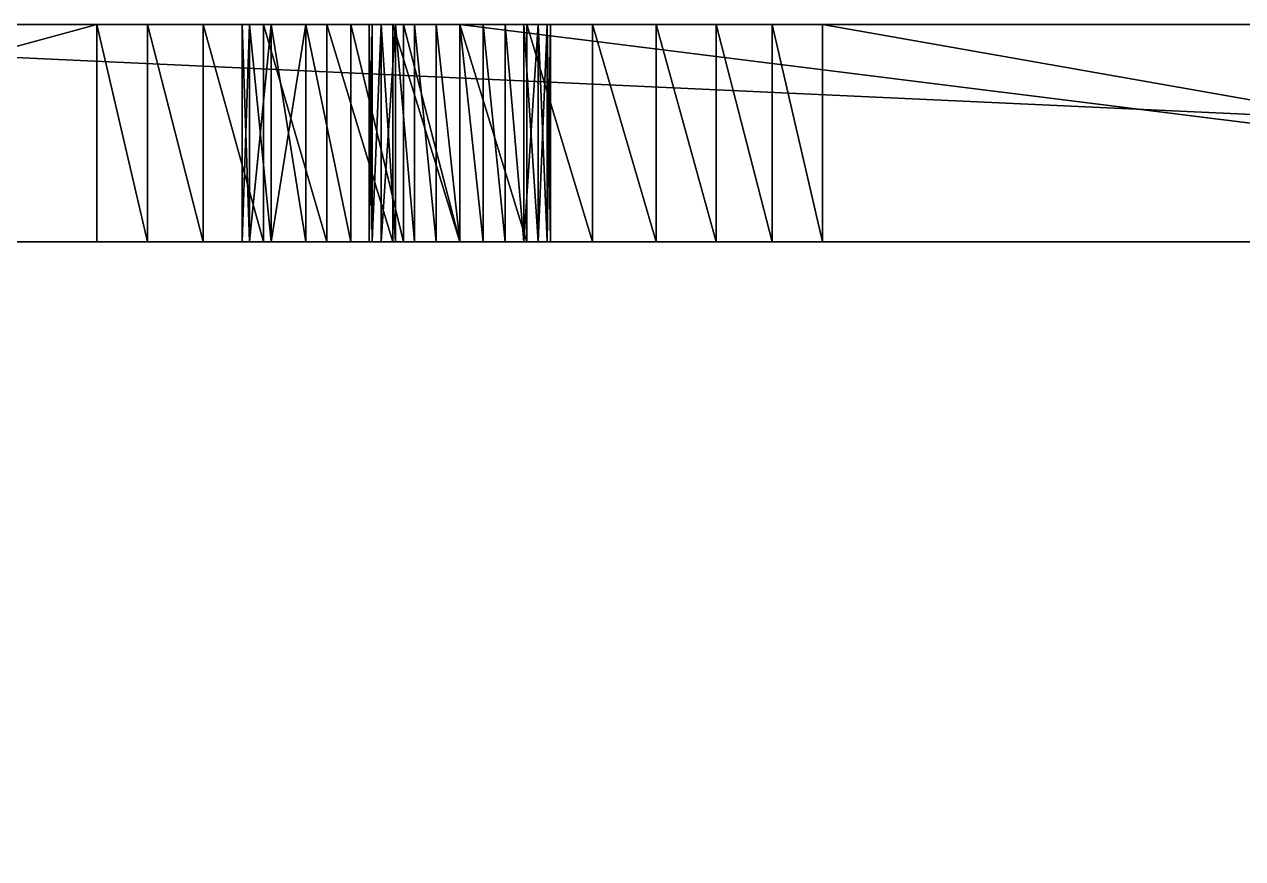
# Model space of a CAD drawing. Extents: x 0 to 100, y 0 to 23.
# Drawn here: x 42 to 58.79, y 11.5 to 23 of the extents above; entities that cross this region are included whole.
import ezdxf

# ---------------------------------------------------------------- set-up
doc = ezdxf.new("R2010")
doc.units = 0
doc.header["$LTSCALE"] = 25.4
doc.layers.get('0').update_dxf_attribs({"color": 13, "linetype": 'CONTINUOUS'})

msp = doc.modelspace()

# ---------------------------------------------------------------- linework, layer by layer
at = {"color": 0}
for p, q in [((32, 23, 13.071), (43, 23, 2.071)), ((100, 23, 33.071), (32, 23, 33.071)), ((100, 23, 33.071), (32, 23, 33.071)), ((32, 23, 13.071), (43, 23, 2.071)), ((43, 20, 2.071), (43, 23, 2.071)), ((43, 20, 2.071), (43, 23, 2.071)), ((43.695, 23, 1.461), (43.695, 20, 1.461)), ((43.695, 23, 1.461), (43.695, 20, 1.461)), ((44.464, 23, 0.947), (44.464, 20, 0.947)), ((44.464, 23, 0.947), (44.464, 20, 0.947)), ((45, 20, 26.071), (45, 23, 26.071)), ((45, 20, 26.071), (45, 23, 26.071)), ((45.102, 20, 26.848), (45.102, 23, 26.848)), ((45.102, 20, 25.295), (45.102, 23, 25.295)), ((45.102, 20, 26.848), (45.102, 23, 26.848)), ((45.102, 20, 25.295), (45.102, 23, 25.295)), ((45.294, 23, 0.538), (45.294, 20, 0.538)), ((45.294, 23, 0.538), (45.294, 20, 0.538)), ((45.402, 20, 27.571), (45.402, 23, 27.571)), ((45.402, 20, 27.571), (45.402, 23, 27.571)), ((45.402, 20, 24.571), (45.402, 23, 24.571)), ((45.402, 20, 24.571), (45.402, 23, 24.571)), ((45.879, 20, 23.95), (45.879, 23, 23.95)), ((45.879, 20, 28.192), (45.879, 23, 28.192)), ((45.879, 20, 28.192), (45.879, 23, 28.192)), ((45.879, 20, 23.95), (45.879, 23, 23.95)), ((46.17, 23, 0.241), (46.17, 20, 0.241)), ((46.17, 23, 0.241), (46.17, 20, 0.241)), ((46.5, 20, 23.473), (46.5, 23, 23.473)), ((46.5, 20, 28.669), (46.5, 23, 28.669)), ((46.5, 20, 23.473), (46.5, 23, 23.473)), ((46.5, 20, 28.669), (46.5, 23, 28.669)), ((46.75, 23, 7.071), (46.75, 20, 7.071)), ((46.75, 23, 7.071), (46.75, 20, 7.071)), ((46.793, 23, 7.395), (46.793, 20, 7.395)), ((46.793, 23, 6.748), (46.793, 20, 6.748)), ((46.793, 23, 7.395), (46.793, 20, 7.395)), ((46.793, 23, 6.748), (46.793, 20, 6.748)), ((46.917, 23, 6.446), (46.917, 20, 6.446)), ((46.917, 23, 6.446), (46.917, 20, 6.446)), ((46.917, 23, 7.696), (46.917, 20, 7.696)), ((46.917, 23, 7.696), (46.917, 20, 7.696)), ((47.077, 23, 0.06), (47.077, 20, 0.06)), ((47.077, 23, 0.06), (47.077, 20, 0.06)), ((47.116, 23, 6.187), (47.116, 20, 6.187)), ((47.116, 23, 7.955), (47.116, 20, 7.955)), ((47.116, 23, 6.187), (47.116, 20, 6.187)), ((47.116, 23, 7.955), (47.116, 20, 7.955)), ((47.224, 20, 28.969), (47.224, 23, 28.969)), ((47.224, 20, 28.969), (47.224, 23, 28.969)), ((47.224, 20, 23.173), (47.224, 23, 23.173)), ((47.224, 20, 23.173), (47.224, 23, 23.173)), ((47.375, 23, 8.154), (47.375, 20, 8.154)), ((47.375, 23, 5.989), (47.375, 20, 5.989)), ((47.375, 23, 8.154), (47.375, 20, 8.154)), ((47.375, 23, 5.989), (47.375, 20, 5.989)), ((47.676, 23, 8.278), (47.676, 20, 8.278)), ((47.676, 23, 5.864), (47.676, 20, 5.864)), ((47.676, 23, 8.278), (47.676, 20, 8.278)), ((47.676, 23, 5.864), (47.676, 20, 5.864)), ((48, 23, 23.071), (72, 23, 23.071)), ((72, 23, 29.071), (48, 23, 29.071)), ((48, 23, 23.071), (72, 23, 23.071)), ((48, 20, 23.071), (48, 23, 23.071)), ((48, 20, 29.071), (48, 23, 29.071)), ((48, 20, 29.071), (48, 23, 29.071)), ((72, 23, 29.071), (48, 23, 29.071)), ((48, 20, 23.071), (48, 23, 23.071)), ((48, 23), (48, 20)), ((48, 23), (48, 20)), ((48, 23, 8.321), (48, 20, 8.321)), ((48, 23, 8.321), (48, 20, 8.321)), ((48, 23, 5.821), (48, 20, 5.821)), ((48, 23, 5.821), (48, 20, 5.821)), ((48.324, 23, 5.864), (48.324, 20, 5.864)), ((48.324, 23, 8.278), (48.324, 20, 8.278)), ((48.324, 23, 8.278), (48.324, 20, 8.278)), ((48.324, 23, 5.864), (48.324, 20, 5.864)), ((48.625, 23, 5.989), (48.625, 20, 5.989)), ((48.625, 23, 5.989), (48.625, 20, 5.989)), ((48.625, 23, 8.154), (48.625, 20, 8.154)), ((48.625, 23, 8.154), (48.625, 20, 8.154)), ((48.884, 23, 6.187), (48.884, 20, 6.187)), ((48.884, 23, 7.955), (48.884, 20, 7.955)), ((48.884, 23, 6.187), (48.884, 20, 6.187)), ((48.884, 23, 7.955), (48.884, 20, 7.955)), ((48.923, 23, 0.06), (48.923, 20, 0.06)), ((48.923, 23, 0.06), (48.923, 20, 0.06)), ((49.083, 23, 7.696), (49.083, 20, 7.696)), ((49.083, 23, 6.446), (49.083, 20, 6.446)), ((49.083, 23, 6.446), (49.083, 20, 6.446)), ((49.083, 23, 7.696), (49.083, 20, 7.696)), ((49.207, 23, 7.395), (49.207, 20, 7.395)), ((49.207, 23, 7.395), (49.207, 20, 7.395)), ((49.207, 23, 6.748), (49.207, 20, 6.748)), ((49.207, 23, 6.748), (49.207, 20, 6.748)), ((49.25, 23, 7.071), (49.25, 20, 7.071)), ((49.25, 23, 7.071), (49.25, 20, 7.071)), ((49.83, 23, 0.241), (49.83, 20, 0.241)), ((49.83, 23, 0.241), (49.83, 20, 0.241)), ((50.706, 23, 0.538), (50.706, 20, 0.538)), ((50.706, 23, 0.538), (50.706, 20, 0.538)), ((51.536, 23, 0.947), (51.536, 20, 0.947)), ((51.536, 23, 0.947), (51.536, 20, 0.947)), ((52.305, 23, 1.461), (52.305, 20, 1.461)), ((52.305, 23, 1.461), (52.305, 20, 1.461)), ((70, 23, 19.071), (53, 23, 2.071)), ((53, 23, 2.071), (53, 20, 2.071)), ((70, 23, 19.071), (53, 23, 2.071)), ((53, 23, 2.071), (53, 20, 2.071)), ((97, 20, 33.071), (32, 20, 33.071)), ((32, 20, 13.071), (43, 20, 2.071)), ((32, 20, 13.071), (43, 20, 2.071)), ((97, 20, 33.071), (32, 20, 33.071)), ((48, 20, 23.071), (72, 20, 23.071)), ((72, 20, 29.071), (48, 20, 29.071)), ((72, 20, 29.071), (48, 20, 29.071)), ((48, 20, 23.071), (72, 20, 23.071)), ((70, 20, 19.071), (53, 20, 2.071)), ((70, 20, 19.071), (53, 20, 2.071))]:
    msp.add_line(p, q, dxfattribs=at)
at = {"color": 0, "extrusion": (-1.10534e-13, -1, -2.64358e-14)}
msp.add_circle((48, 7.071, -23), 1.25, dxfattribs=at)
msp.add_circle((48, 7.071, -23), 1.25, dxfattribs=at)
msp.add_circle((48, 7.071, -23), 1.25, dxfattribs=at)
msp.add_circle((48, 7.071, -23), 1.25, dxfattribs=at)
msp.add_circle((48, 7.071, -23), 1.25, dxfattribs=at)
msp.add_circle((48, 7.071, -23), 1.25, dxfattribs=at)
msp.add_circle((48, 7.071, -23), 1.25, dxfattribs=at)
msp.add_circle((48, 7.071, -23), 1.25, dxfattribs=at)
msp.add_circle((48, 7.071, -23), 1.25, dxfattribs=at)
msp.add_circle((48, 7.071, -23), 1.25, dxfattribs=at)
msp.add_circle((48, 7.071, -23), 1.25, dxfattribs=at)
msp.add_circle((48, 7.071, -23), 1.25, dxfattribs=at)
msp.add_circle((48, 7.071, -23), 1.25, dxfattribs=at)
msp.add_circle((48, 7.071, -23), 1.25, dxfattribs=at)
msp.add_circle((48, 7.071, -23), 1.25, dxfattribs=at)
msp.add_circle((48, 7.071, -23), 1.25, dxfattribs=at)
msp.add_circle((48, 7.071, -23), 1.25, dxfattribs=at)
msp.add_circle((48, 7.071, -23), 1.25, dxfattribs=at)
msp.add_circle((48, 7.071, -23), 1.25, dxfattribs=at)
msp.add_circle((48, 7.071, -23), 1.25, dxfattribs=at)
msp.add_circle((48, 7.071, -23), 1.25, dxfattribs=at)
msp.add_circle((48, 7.071, -23), 1.25, dxfattribs=at)
msp.add_circle((48, 7.071, -23), 1.25, dxfattribs=at)
msp.add_circle((48, 7.071, -23), 1.25, dxfattribs=at)
msp.add_circle((48, 7.071, -23), 1.25, dxfattribs=at)
at = {"color": 0, "extrusion": (-1.15992e-13, -1, -1.56697e-14)}
msp.add_circle((48, 7.071, -20), 1.25, dxfattribs=at)
msp.add_circle((48, 7.071, -20), 1.25, dxfattribs=at)
msp.add_circle((48, 7.071, -20), 1.25, dxfattribs=at)
msp.add_circle((48, 7.071, -20), 1.25, dxfattribs=at)
msp.add_circle((48, 7.071, -20), 1.25, dxfattribs=at)
msp.add_circle((48, 7.071, -20), 1.25, dxfattribs=at)
msp.add_circle((48, 7.071, -20), 1.25, dxfattribs=at)
msp.add_circle((48, 7.071, -20), 1.25, dxfattribs=at)
msp.add_circle((48, 7.071, -20), 1.25, dxfattribs=at)
msp.add_circle((48, 7.071, -20), 1.25, dxfattribs=at)
msp.add_circle((48, 7.071, -20), 1.25, dxfattribs=at)
msp.add_circle((48, 7.071, -20), 1.25, dxfattribs=at)
msp.add_circle((48, 7.071, -20), 1.25, dxfattribs=at)
msp.add_circle((48, 7.071, -20), 1.25, dxfattribs=at)
msp.add_circle((48, 7.071, -20), 1.25, dxfattribs=at)
msp.add_circle((48, 7.071, -20), 1.25, dxfattribs=at)
msp.add_circle((48, 7.071, -20), 1.25, dxfattribs=at)
msp.add_circle((48, 7.071, -20), 1.25, dxfattribs=at)
msp.add_circle((48, 7.071, -20), 1.25, dxfattribs=at)
msp.add_circle((48, 7.071, -20), 1.25, dxfattribs=at)
msp.add_circle((48, 7.071, -20), 1.25, dxfattribs=at)
msp.add_circle((48, 7.071, -20), 1.25, dxfattribs=at)
msp.add_circle((48, 7.071, -20), 1.25, dxfattribs=at)
msp.add_circle((48, 7.071, -20), 1.25, dxfattribs=at)
msp.add_circle((48, 7.071, -20), 1.25, dxfattribs=at)
at = {"color": 0, "extrusion": (4.23048e-13, 1, 1.0096e-12)}
msp.add_arc((-48, 7.071, 23), 7.071, 225, 315, dxfattribs=at)
msp.add_arc((-48, 7.071, 23), 7.071, 225, 315, dxfattribs=at)
msp.add_arc((-48, 7.071, 23), 7.071, 225, 315, dxfattribs=at)
msp.add_arc((-48, 7.071, 23), 7.071, 225, 315, dxfattribs=at)
msp.add_arc((-48, 7.071, 23), 7.071, 225, 315, dxfattribs=at)
msp.add_arc((-48, 7.071, 23), 7.071, 225, 315, dxfattribs=at)
msp.add_arc((-48, 7.071, 23), 7.071, 225, 315, dxfattribs=at)
msp.add_arc((-48, 7.071, 23), 7.071, 225, 315, dxfattribs=at)
msp.add_arc((-48, 7.071, 23), 7.071, 225, 315, dxfattribs=at)
msp.add_arc((-48, 7.071, 23), 7.071, 225, 315, dxfattribs=at)
msp.add_arc((-48, 7.071, 23), 7.071, 225, 315, dxfattribs=at)
msp.add_arc((-48, 7.071, 23), 7.071, 225, 315, dxfattribs=at)
msp.add_arc((-48, 7.071, 23), 7.071, 225, 315, dxfattribs=at)
msp.add_arc((-48, 7.071, 23), 7.071, 225, 315, dxfattribs=at)
at = {"color": 0, "extrusion": (0, -1, 0)}
for centre in [(48, 26.071, -23), (48, 26.071, -23), (48, 26.071, -23), (48, 26.071, -23), (48, 26.071, -23), (48, 26.071, -23), (48, 26.071, -23), (48, 26.071, -23), (48, 26.071, -23), (48, 26.071, -23), (48, 26.071, -23), (48, 26.071, -23), (48, 26.071, -23), (48, 26.071, -20), (48, 26.071, -20), (48, 26.071, -20), (48, 26.071, -20), (48, 26.071, -20), (48, 26.071, -20), (48, 26.071, -20), (48, 26.071, -20), (48, 26.071, -20), (48, 26.071, -20), (48, 26.071, -20), (48, 26.071, -20), (48, 26.071, -20)]:
    msp.add_arc(centre, 3, 90, 270, dxfattribs=at)
at = {"color": 0, "extrusion": (4.77191e-13, 1, 9.55458e-13)}
msp.add_arc((-48, 7.071, 20), 7.071, 225, 315, dxfattribs=at)
msp.add_arc((-48, 7.071, 20), 7.071, 225, 315, dxfattribs=at)
msp.add_arc((-48, 7.071, 20), 7.071, 225, 315, dxfattribs=at)
msp.add_arc((-48, 7.071, 20), 7.071, 225, 315, dxfattribs=at)
msp.add_arc((-48, 7.071, 20), 7.071, 225, 315, dxfattribs=at)
msp.add_arc((-48, 7.071, 20), 7.071, 225, 315, dxfattribs=at)
msp.add_arc((-48, 7.071, 20), 7.071, 225, 315, dxfattribs=at)
msp.add_arc((-48, 7.071, 20), 7.071, 225, 315, dxfattribs=at)
msp.add_arc((-48, 7.071, 20), 7.071, 225, 315, dxfattribs=at)
msp.add_arc((-48, 7.071, 20), 7.071, 225, 315, dxfattribs=at)
msp.add_arc((-48, 7.071, 20), 7.071, 225, 315, dxfattribs=at)
msp.add_arc((-48, 7.071, 20), 7.071, 225, 315, dxfattribs=at)
msp.add_arc((-48, 7.071, 20), 7.071, 225, 315, dxfattribs=at)

# ---------------------------------------------------------------- meshes
at = {"color": 0}
mesh = msp.add_polyface(dxfattribs=at)
corners = [(100, 0, 33.071), (10, 3, 33.071), (10, 0, 33.071), (97, 3, 33.071), (97, 20, 33.071), (32, 23, 33.071), (32, 20, 33.071), (100, 23, 33.071)]
mesh.append_faces([[corners[k] for k in face] for face in [(0, 1, 2), (4, 5, 6)]], dxfattribs={"vtx0": -1, "color": 0})
mesh.append_faces([[corners[k] for k in face] for face in [(1, 0, 3), (3, 0, 4), (5, 4, 7), (7, 4, 0)]], dxfattribs={"vtx0": -1, "vtx1": -1, "color": 0})
mesh = msp.add_polyface(dxfattribs=at)
corners = [(32, 23, 13.071), (35.06, 23, 15.179), (35.5, 23, 15.121), (34.65, 23, 15.349), (34.298, 23, 15.619), (34.028, 23, 15.971), (33.858, 23, 16.381), (33.8, 23, 16.821), (32, 23, 33.071), (33.858, 23, 17.261), (34.028, 23, 17.671), (34.298, 23, 18.023), (34.65, 23, 18.293), (35.06, 23, 18.463), (35.5, 23, 18.521), (46.5, 23, 23.473), (47.224, 23, 23.173), (70, 23, 19.071), (48, 23, 23.071), (100, 23, 19.071), (45.879, 23, 23.95), (45.402, 23, 24.571), (45.102, 23, 25.295), (45, 23, 26.071), (45.102, 23, 26.848), (45.402, 23, 27.571), (45.879, 23, 28.192), (46.5, 23, 28.669), (47.224, 23, 28.969), (48, 23, 29.071), (72, 23, 29.071), (72.776, 23, 23.173), (100, 23, 33.071), (72, 23, 23.071), (73.5, 23, 23.473), (74.121, 23, 23.95), (74.598, 23, 24.571), (74.898, 23, 25.295), (75, 23, 26.071), (74.898, 23, 26.848), (74.598, 23, 27.571), (74.121, 23, 28.192), (73.5, 23, 28.669), (72.776, 23, 28.969), (43, 23, 2.071), (47.676, 23, 5.864), (48, 23, 5.821), (47.375, 23, 5.989), (47.116, 23, 6.187), (46.917, 23, 6.446), (46.793, 23, 6.748), (46.75, 23, 7.071), (46.793, 23, 7.395), (46.917, 23, 7.696), (47.116, 23, 7.955), (47.375, 23, 8.154), (47.676, 23, 8.278), (48, 23, 8.321), (47.077, 23, 0.06), (48.923, 23, 0.06), (48, 23), (46.17, 23, 0.241), (49.83, 23, 0.241), (45.294, 23, 0.538), (50.706, 23, 0.538), (44.464, 23, 0.947), (51.536, 23, 0.947), (43.695, 23, 1.461), (52.305, 23, 1.461), (53, 23, 2.071), (48.625, 23, 5.989), (48.324, 23, 5.864), (48.884, 23, 6.187), (49.083, 23, 6.446), (49.207, 23, 6.748), (49.25, 23, 7.071), (49.207, 23, 7.395), (49.083, 23, 7.696), (48.884, 23, 7.955), (48.625, 23, 8.154), (48.324, 23, 8.278), (35.94, 23, 15.179), (36.35, 23, 15.349), (36.702, 23, 15.619), (36.972, 23, 15.971), (37.142, 23, 16.381), (37.2, 23, 16.821), (37.142, 23, 17.261), (36.972, 23, 17.671), (36.702, 23, 18.023), (36.35, 23, 18.293), (35.94, 23, 18.463)]
mesh.append_faces([[corners[k] for k in face] for face in [(58, 59, 60)]], dxfattribs={"vtx0": -1, "color": 0})
mesh.append_faces([[corners[k] for k in face] for face in [(1, 0, 3), (3, 0, 4), (4, 0, 5), (5, 0, 6), (6, 0, 7), (7, 8, 9), (9, 8, 10), (10, 8, 11), (11, 8, 12), (12, 8, 13), (13, 8, 14), (17, 18, 19), (15, 8, 20), (20, 8, 21), (21, 8, 22), (22, 8, 23), (23, 8, 24), (24, 8, 25), (25, 8, 26), (26, 8, 27), (27, 8, 28), (28, 8, 29), (29, 8, 30), (19, 31, 32), (31, 19, 33), (33, 19, 18), (32, 30, 8), (45, 44, 47), (47, 0, 48), (48, 0, 49), (49, 0, 50), (50, 0, 51), (51, 0, 52), (52, 0, 53), (53, 0, 54), (54, 0, 55), (55, 0, 56), (56, 0, 57), (59, 61, 62), (62, 63, 64), (64, 65, 66), (66, 67, 68), (68, 44, 69), (69, 44, 17), (70, 44, 71), (71, 44, 46)]], dxfattribs={"vtx0": -1, "vtx1": -1, "color": 0})
mesh.append_faces([[corners[k] for k in face] for face in [(14, 8, 15), (14, 16, 17), (17, 44, 70), (17, 57, 0), (17, 0, 2)]], dxfattribs={"vtx0": -1, "vtx1": -1, "vtx2": -1, "color": 0})
mesh.append_faces([[corners[k] for k in face] for face in [(0, 1, 2), (7, 0, 8), (14, 15, 16), (17, 16, 18), (32, 31, 34), (32, 34, 35), (32, 35, 36), (32, 36, 37), (32, 37, 38), (32, 38, 39), (32, 39, 40), (32, 40, 41), (32, 41, 42), (32, 42, 43), (32, 43, 30), (44, 45, 46), (47, 44, 0), (59, 58, 61), (62, 61, 63), (64, 63, 65), (66, 65, 67), (68, 67, 44), (17, 70, 72), (17, 72, 73), (17, 73, 74), (17, 74, 75), (17, 75, 76), (17, 76, 77), (17, 77, 78), (17, 78, 79), (17, 79, 80), (17, 80, 57), (17, 2, 81), (17, 81, 82), (17, 82, 83), (17, 83, 84), (17, 84, 85), (17, 85, 86), (17, 86, 87), (17, 87, 88), (17, 88, 89), (17, 89, 90), (17, 90, 91), (17, 91, 14)]], dxfattribs={"vtx0": -1, "vtx2": -1, "color": 0})
mesh = msp.add_polyface(dxfattribs=at)
corners = [(32, 20, 13.071), (43, 23, 2.071), (43, 20, 2.071), (32, 23, 13.071)]
mesh.append_faces([[corners[k] for k in face] for face in [(0, 1, 2), (1, 0, 3)]], dxfattribs={"vtx0": -1, "color": 0})
mesh = msp.add_polyface(dxfattribs=at)
corners = [(43, 23, 2.071), (43.695, 20, 1.461), (43, 20, 2.071), (43.695, 23, 1.461)]
mesh.append_faces([[corners[k] for k in face] for face in [(0, 1, 2), (1, 0, 3)]], dxfattribs={"vtx0": -1, "color": 0})
mesh = msp.add_polyface(dxfattribs=at)
corners = [(43.695, 23, 1.461), (44.464, 20, 0.947), (43.695, 20, 1.461), (44.464, 23, 0.947)]
mesh.append_faces([[corners[k] for k in face] for face in [(0, 1, 2), (1, 0, 3)]], dxfattribs={"vtx0": -1, "color": 0})
mesh = msp.add_polyface(dxfattribs=at)
corners = [(44.464, 23, 0.947), (45.294, 20, 0.538), (44.464, 20, 0.947), (45.294, 23, 0.538)]
mesh.append_faces([[corners[k] for k in face] for face in [(0, 1, 2), (1, 0, 3)]], dxfattribs={"vtx0": -1, "color": 0})
mesh = msp.add_polyface(dxfattribs=at)
corners = [(45.102, 23, 25.295), (45, 20, 26.071), (45.102, 20, 25.295), (45, 23, 26.071)]
mesh.append_faces([[corners[k] for k in face] for face in [(0, 1, 2), (1, 0, 3)]], dxfattribs={"vtx0": -1, "color": 0})
mesh = msp.add_polyface(dxfattribs=at)
corners = [(45, 23, 26.071), (45.102, 20, 26.848), (45, 20, 26.071), (45.102, 23, 26.848)]
mesh.append_faces([[corners[k] for k in face] for face in [(0, 1, 2), (1, 0, 3)]], dxfattribs={"vtx0": -1, "color": 0})
mesh = msp.add_polyface(dxfattribs=at)
corners = [(45.102, 23, 26.848), (45.402, 20, 27.571), (45.102, 20, 26.848), (45.402, 23, 27.571)]
mesh.append_faces([[corners[k] for k in face] for face in [(0, 1, 2), (1, 0, 3)]], dxfattribs={"vtx0": -1, "color": 0})
mesh = msp.add_polyface(dxfattribs=at)
corners = [(45.402, 23, 24.571), (45.102, 20, 25.295), (45.402, 20, 24.571), (45.102, 23, 25.295)]
mesh.append_faces([[corners[k] for k in face] for face in [(0, 1, 2), (1, 0, 3)]], dxfattribs={"vtx0": -1, "color": 0})
mesh = msp.add_polyface(dxfattribs=at)
corners = [(45.294, 23, 0.538), (46.17, 20, 0.241), (45.294, 20, 0.538), (46.17, 23, 0.241)]
mesh.append_faces([[corners[k] for k in face] for face in [(0, 1, 2), (1, 0, 3)]], dxfattribs={"vtx0": -1, "color": 0})
mesh = msp.add_polyface(dxfattribs=at)
corners = [(45.402, 23, 27.571), (45.879, 20, 28.192), (45.402, 20, 27.571), (45.879, 23, 28.192)]
mesh.append_faces([[corners[k] for k in face] for face in [(0, 1, 2), (1, 0, 3)]], dxfattribs={"vtx0": -1, "color": 0})
mesh = msp.add_polyface(dxfattribs=at)
corners = [(45.879, 23, 23.95), (45.402, 20, 24.571), (45.879, 20, 23.95), (45.402, 23, 24.571)]
mesh.append_faces([[corners[k] for k in face] for face in [(0, 1, 2), (1, 0, 3)]], dxfattribs={"vtx0": -1, "color": 0})
mesh = msp.add_polyface(dxfattribs=at)
corners = [(46.5, 20, 23.473), (45.879, 23, 23.95), (45.879, 20, 23.95), (46.5, 23, 23.473)]
mesh.append_faces([[corners[k] for k in face] for face in [(0, 1, 2), (1, 0, 3)]], dxfattribs={"vtx0": -1, "color": 0})
mesh = msp.add_polyface(dxfattribs=at)
corners = [(45.879, 23, 28.192), (46.5, 20, 28.669), (45.879, 20, 28.192), (46.5, 23, 28.669)]
mesh.append_faces([[corners[k] for k in face] for face in [(0, 1, 2), (1, 0, 3)]], dxfattribs={"vtx0": -1, "color": 0})
mesh = msp.add_polyface(dxfattribs=at)
corners = [(46.17, 23, 0.241), (47.077, 20, 0.06), (46.17, 20, 0.241), (47.077, 23, 0.06)]
mesh.append_faces([[corners[k] for k in face] for face in [(0, 1, 2), (1, 0, 3)]], dxfattribs={"vtx0": -1, "color": 0})
mesh = msp.add_polyface(dxfattribs=at)
corners = [(46.5, 23, 28.669), (47.224, 20, 28.969), (46.5, 20, 28.669), (47.224, 23, 28.969)]
mesh.append_faces([[corners[k] for k in face] for face in [(0, 1, 2), (1, 0, 3)]], dxfattribs={"vtx0": -1, "color": 0})
mesh = msp.add_polyface(dxfattribs=at)
corners = [(47.224, 20, 23.173), (46.5, 23, 23.473), (46.5, 20, 23.473), (47.224, 23, 23.173)]
mesh.append_faces([[corners[k] for k in face] for face in [(0, 1, 2), (1, 0, 3)]], dxfattribs={"vtx0": -1, "color": 0})
mesh = msp.add_polyface(dxfattribs=at)
corners = [(46.75, 23, 7.071), (46.793, 20, 7.395), (46.75, 20, 7.071), (46.793, 23, 7.395)]
mesh.append_faces([[corners[k] for k in face] for face in [(0, 1, 2), (1, 0, 3)]], dxfattribs={"vtx0": -1, "color": 0})
mesh = msp.add_polyface(dxfattribs=at)
corners = [(46.793, 23, 6.748), (46.75, 20, 7.071), (46.793, 20, 6.748), (46.75, 23, 7.071)]
mesh.append_faces([[corners[k] for k in face] for face in [(0, 1, 2), (1, 0, 3)]], dxfattribs={"vtx0": -1, "color": 0})
mesh = msp.add_polyface(dxfattribs=at)
corners = [(46.917, 23, 6.446), (46.793, 20, 6.748), (46.917, 20, 6.446), (46.793, 23, 6.748)]
mesh.append_faces([[corners[k] for k in face] for face in [(0, 1, 2), (1, 0, 3)]], dxfattribs={"vtx0": -1, "color": 0})
mesh = msp.add_polyface(dxfattribs=at)
corners = [(46.793, 20, 7.395), (46.917, 23, 7.696), (46.917, 20, 7.696), (46.793, 23, 7.395)]
mesh.append_faces([[corners[k] for k in face] for face in [(0, 1, 2), (1, 0, 3)]], dxfattribs={"vtx0": -1, "color": 0})
mesh = msp.add_polyface(dxfattribs=at)
corners = [(47.116, 23, 6.187), (46.917, 20, 6.446), (47.116, 20, 6.187), (46.917, 23, 6.446)]
mesh.append_faces([[corners[k] for k in face] for face in [(0, 1, 2), (1, 0, 3)]], dxfattribs={"vtx0": -1, "color": 0})
mesh = msp.add_polyface(dxfattribs=at)
corners = [(46.917, 23, 7.696), (47.116, 20, 7.955), (46.917, 20, 7.696), (47.116, 23, 7.955)]
mesh.append_faces([[corners[k] for k in face] for face in [(0, 1, 2), (1, 0, 3)]], dxfattribs={"vtx0": -1, "color": 0})
mesh = msp.add_polyface(dxfattribs=at)
corners = [(47.077, 23, 0.06), (48, 20), (47.077, 20, 0.06), (48, 23)]
mesh.append_faces([[corners[k] for k in face] for face in [(0, 1, 2), (1, 0, 3)]], dxfattribs={"vtx0": -1, "color": 0})
mesh = msp.add_polyface(dxfattribs=at)
corners = [(47.375, 20, 5.989), (47.116, 23, 6.187), (47.116, 20, 6.187), (47.375, 23, 5.989)]
mesh.append_faces([[corners[k] for k in face] for face in [(0, 1, 2), (1, 0, 3)]], dxfattribs={"vtx0": -1, "color": 0})
mesh = msp.add_polyface(dxfattribs=at)
corners = [(47.116, 23, 7.955), (47.375, 20, 8.154), (47.116, 20, 7.955), (47.375, 23, 8.154)]
mesh.append_faces([[corners[k] for k in face] for face in [(0, 1, 2), (1, 0, 3)]], dxfattribs={"vtx0": -1, "color": 0})
mesh = msp.add_polyface(dxfattribs=at)
corners = [(47.224, 23, 28.969), (48, 20, 29.071), (47.224, 20, 28.969), (48, 23, 29.071)]
mesh.append_faces([[corners[k] for k in face] for face in [(0, 1, 2), (1, 0, 3)]], dxfattribs={"vtx0": -1, "color": 0})
mesh = msp.add_polyface(dxfattribs=at)
corners = [(48, 20, 23.071), (47.224, 23, 23.173), (47.224, 20, 23.173), (48, 23, 23.071)]
mesh.append_faces([[corners[k] for k in face] for face in [(0, 1, 2), (1, 0, 3)]], dxfattribs={"vtx0": -1, "color": 0})
mesh = msp.add_polyface(dxfattribs=at)
corners = [(47.375, 23, 8.154), (47.676, 20, 8.278), (47.375, 20, 8.154), (47.676, 23, 8.278)]
mesh.append_faces([[corners[k] for k in face] for face in [(0, 1, 2), (1, 0, 3)]], dxfattribs={"vtx0": -1, "color": 0})
mesh = msp.add_polyface(dxfattribs=at)
corners = [(47.676, 20, 5.864), (47.375, 23, 5.989), (47.375, 20, 5.989), (47.676, 23, 5.864)]
mesh.append_faces([[corners[k] for k in face] for face in [(0, 1, 2), (1, 0, 3)]], dxfattribs={"vtx0": -1, "color": 0})
mesh = msp.add_polyface(dxfattribs=at)
corners = [(47.676, 23, 8.278), (48, 20, 8.321), (47.676, 20, 8.278), (48, 23, 8.321)]
mesh.append_faces([[corners[k] for k in face] for face in [(0, 1, 2), (1, 0, 3)]], dxfattribs={"vtx0": -1, "color": 0})
mesh = msp.add_polyface(dxfattribs=at)
corners = [(48, 20, 5.821), (47.676, 23, 5.864), (47.676, 20, 5.864), (48, 23, 5.821)]
mesh.append_faces([[corners[k] for k in face] for face in [(0, 1, 2), (1, 0, 3)]], dxfattribs={"vtx0": -1, "color": 0})
mesh = msp.add_polyface(dxfattribs=at)
corners = [(72, 20, 23.071), (48, 23, 23.071), (48, 20, 23.071), (72, 23, 23.071)]
mesh.append_faces([[corners[k] for k in face] for face in [(0, 1, 2), (1, 0, 3)]], dxfattribs={"vtx0": -1, "color": 0})
mesh = msp.add_polyface(dxfattribs=at)
corners = [(48, 23, 29.071), (72, 20, 29.071), (48, 20, 29.071), (72, 23, 29.071)]
mesh.append_faces([[corners[k] for k in face] for face in [(0, 1, 2), (1, 0, 3)]], dxfattribs={"vtx0": -1, "color": 0})
mesh = msp.add_polyface(dxfattribs=at)
corners = [(48, 23), (48.923, 20, 0.06), (48, 20), (48.923, 23, 0.06)]
mesh.append_faces([[corners[k] for k in face] for face in [(0, 1, 2), (1, 0, 3)]], dxfattribs={"vtx0": -1, "color": 0})
mesh = msp.add_polyface(dxfattribs=at)
corners = [(48, 23, 8.321), (48.324, 20, 8.278), (48, 20, 8.321), (48.324, 23, 8.278)]
mesh.append_faces([[corners[k] for k in face] for face in [(0, 1, 2), (1, 0, 3)]], dxfattribs={"vtx0": -1, "color": 0})
mesh = msp.add_polyface(dxfattribs=at)
corners = [(48.324, 20, 5.864), (48, 23, 5.821), (48, 20, 5.821), (48.324, 23, 5.864)]
mesh.append_faces([[corners[k] for k in face] for face in [(0, 1, 2), (1, 0, 3)]], dxfattribs={"vtx0": -1, "color": 0})
mesh = msp.add_polyface(dxfattribs=at)
corners = [(48.625, 20, 5.989), (48.324, 23, 5.864), (48.324, 20, 5.864), (48.625, 23, 5.989)]
mesh.append_faces([[corners[k] for k in face] for face in [(0, 1, 2), (1, 0, 3)]], dxfattribs={"vtx0": -1, "color": 0})
mesh = msp.add_polyface(dxfattribs=at)
corners = [(48.324, 23, 8.278), (48.625, 20, 8.154), (48.324, 20, 8.278), (48.625, 23, 8.154)]
mesh.append_faces([[corners[k] for k in face] for face in [(0, 1, 2), (1, 0, 3)]], dxfattribs={"vtx0": -1, "color": 0})
mesh = msp.add_polyface(dxfattribs=at)
corners = [(48.884, 20, 6.187), (48.625, 23, 5.989), (48.625, 20, 5.989), (48.884, 23, 6.187)]
mesh.append_faces([[corners[k] for k in face] for face in [(0, 1, 2), (1, 0, 3)]], dxfattribs={"vtx0": -1, "color": 0})
mesh = msp.add_polyface(dxfattribs=at)
corners = [(48.625, 23, 8.154), (48.884, 20, 7.955), (48.625, 20, 8.154), (48.884, 23, 7.955)]
mesh.append_faces([[corners[k] for k in face] for face in [(0, 1, 2), (1, 0, 3)]], dxfattribs={"vtx0": -1, "color": 0})
mesh = msp.add_polyface(dxfattribs=at)
corners = [(49.083, 23, 6.446), (48.884, 20, 6.187), (49.083, 20, 6.446), (48.884, 23, 6.187)]
mesh.append_faces([[corners[k] for k in face] for face in [(0, 1, 2), (1, 0, 3)]], dxfattribs={"vtx0": -1, "color": 0})
mesh = msp.add_polyface(dxfattribs=at)
corners = [(48.884, 23, 7.955), (49.083, 20, 7.696), (48.884, 20, 7.955), (49.083, 23, 7.696)]
mesh.append_faces([[corners[k] for k in face] for face in [(0, 1, 2), (1, 0, 3)]], dxfattribs={"vtx0": -1, "color": 0})
mesh = msp.add_polyface(dxfattribs=at)
corners = [(48.923, 23, 0.06), (49.83, 20, 0.241), (48.923, 20, 0.06), (49.83, 23, 0.241)]
mesh.append_faces([[corners[k] for k in face] for face in [(0, 1, 2), (1, 0, 3)]], dxfattribs={"vtx0": -1, "color": 0})
mesh = msp.add_polyface(dxfattribs=at)
corners = [(49.083, 23, 7.696), (49.207, 20, 7.395), (49.083, 20, 7.696), (49.207, 23, 7.395)]
mesh.append_faces([[corners[k] for k in face] for face in [(0, 1, 2), (1, 0, 3)]], dxfattribs={"vtx0": -1, "color": 0})
mesh = msp.add_polyface(dxfattribs=at)
corners = [(49.207, 23, 6.748), (49.083, 20, 6.446), (49.207, 20, 6.748), (49.083, 23, 6.446)]
mesh.append_faces([[corners[k] for k in face] for face in [(0, 1, 2), (1, 0, 3)]], dxfattribs={"vtx0": -1, "color": 0})
mesh = msp.add_polyface(dxfattribs=at)
corners = [(49.207, 23, 7.395), (49.25, 20, 7.071), (49.207, 20, 7.395), (49.25, 23, 7.071)]
mesh.append_faces([[corners[k] for k in face] for face in [(0, 1, 2), (1, 0, 3)]], dxfattribs={"vtx0": -1, "color": 0})
mesh = msp.add_polyface(dxfattribs=at)
corners = [(49.25, 23, 7.071), (49.207, 20, 6.748), (49.25, 20, 7.071), (49.207, 23, 6.748)]
mesh.append_faces([[corners[k] for k in face] for face in [(0, 1, 2), (1, 0, 3)]], dxfattribs={"vtx0": -1, "color": 0})
mesh = msp.add_polyface(dxfattribs=at)
corners = [(49.83, 23, 0.241), (50.706, 20, 0.538), (49.83, 20, 0.241), (50.706, 23, 0.538)]
mesh.append_faces([[corners[k] for k in face] for face in [(0, 1, 2), (1, 0, 3)]], dxfattribs={"vtx0": -1, "color": 0})
mesh = msp.add_polyface(dxfattribs=at)
corners = [(50.706, 23, 0.538), (51.536, 20, 0.947), (50.706, 20, 0.538), (51.536, 23, 0.947)]
mesh.append_faces([[corners[k] for k in face] for face in [(0, 1, 2), (1, 0, 3)]], dxfattribs={"vtx0": -1, "color": 0})
mesh = msp.add_polyface(dxfattribs=at)
corners = [(51.536, 23, 0.947), (52.305, 20, 1.461), (51.536, 20, 0.947), (52.305, 23, 1.461)]
mesh.append_faces([[corners[k] for k in face] for face in [(0, 1, 2), (1, 0, 3)]], dxfattribs={"vtx0": -1, "color": 0})
mesh = msp.add_polyface(dxfattribs=at)
corners = [(52.305, 23, 1.461), (53, 20, 2.071), (52.305, 20, 1.461), (53, 23, 2.071)]
mesh.append_faces([[corners[k] for k in face] for face in [(0, 1, 2), (1, 0, 3)]], dxfattribs={"vtx0": -1, "color": 0})
mesh = msp.add_polyface(dxfattribs=at)
corners = [(53, 23, 2.071), (70, 20, 19.071), (53, 20, 2.071), (70, 23, 19.071)]
mesh.append_faces([[corners[k] for k in face] for face in [(0, 1, 2), (1, 0, 3)]], dxfattribs={"vtx0": -1, "color": 0})
mesh = msp.add_polyface(dxfattribs=at)
corners = [(53, 20, 2.071), (48.324, 20, 5.864), (48, 20, 5.821), (48.625, 20, 5.989), (70, 20, 19.071), (48.884, 20, 6.187), (49.083, 20, 6.446), (49.207, 20, 6.748), (49.25, 20, 7.071), (49.207, 20, 7.395), (49.083, 20, 7.696), (48.884, 20, 7.955), (48.625, 20, 8.154), (48.324, 20, 8.278), (48, 20, 8.321), (32, 20, 13.071), (35.5, 20, 15.121), (35.94, 20, 15.179), (36.35, 20, 15.349), (36.702, 20, 15.619), (36.972, 20, 15.971), (37.142, 20, 16.381), (37.2, 20, 16.821), (37.142, 20, 17.261), (36.972, 20, 17.671), (36.702, 20, 18.023), (36.35, 20, 18.293), (35.94, 20, 18.463), (35.5, 20, 18.521), (97, 20, 19.071), (72.776, 20, 23.173), (72, 20, 23.071), (97, 20, 33.071), (73.5, 20, 23.473), (74.121, 20, 23.95), (74.598, 20, 24.571), (74.898, 20, 25.295), (75, 20, 26.071), (74.898, 20, 26.848), (74.598, 20, 27.571), (74.121, 20, 28.192), (73.5, 20, 28.669), (72.776, 20, 28.969), (72, 20, 29.071), (48, 20, 29.071), (33.8, 20, 16.821), (32, 20, 33.071), (33.858, 20, 16.381), (34.028, 20, 15.971), (34.298, 20, 15.619), (34.65, 20, 15.349), (35.06, 20, 15.179), (33.858, 20, 17.261), (34.028, 20, 17.671), (34.298, 20, 18.023), (34.65, 20, 18.293), (35.06, 20, 18.463), (46.5, 20, 23.473), (47.224, 20, 23.173), (48, 20, 23.071), (45.879, 20, 23.95), (45.402, 20, 24.571), (45.102, 20, 25.295), (45, 20, 26.071), (45.102, 20, 26.848), (45.402, 20, 27.571), (45.879, 20, 28.192), (46.5, 20, 28.669), (47.224, 20, 28.969), (48.923, 20, 0.06), (47.077, 20, 0.06), (48, 20), (46.17, 20, 0.241), (49.83, 20, 0.241), (45.294, 20, 0.538), (50.706, 20, 0.538), (44.464, 20, 0.947), (51.536, 20, 0.947), (43.695, 20, 1.461), (52.305, 20, 1.461), (43, 20, 2.071), (47.375, 20, 5.989), (47.676, 20, 5.864), (47.116, 20, 6.187), (46.917, 20, 6.446), (46.793, 20, 6.748), (46.75, 20, 7.071), (46.793, 20, 7.395), (46.917, 20, 7.696), (47.116, 20, 7.955), (47.375, 20, 8.154), (47.676, 20, 8.278)]
mesh.append_faces([[corners[k] for k in face] for face in [(69, 70, 71)]], dxfattribs={"vtx0": -1, "color": 0})
mesh.append_faces([[corners[k] for k in face] for face in [(1, 0, 3), (3, 4, 5), (5, 4, 6), (6, 4, 7), (7, 4, 8), (8, 4, 9), (9, 4, 10), (10, 4, 11), (11, 4, 12), (12, 4, 13), (13, 4, 14), (16, 4, 17), (17, 4, 18), (18, 4, 19), (19, 4, 20), (20, 4, 21), (21, 4, 22), (22, 4, 23), (23, 4, 24), (24, 4, 25), (25, 4, 26), (26, 4, 27), (27, 4, 28), (30, 32, 33), (33, 32, 34), (34, 32, 35), (35, 32, 36), (36, 32, 37), (37, 32, 38), (38, 32, 39), (39, 32, 40), (40, 32, 41), (41, 32, 42), (42, 32, 43), (43, 32, 44), (15, 45, 46), (45, 15, 47), (47, 15, 48), (48, 15, 49), (49, 15, 50), (50, 15, 51), (51, 15, 16), (57, 28, 58), (58, 4, 59), (59, 29, 31), (46, 44, 32), (70, 69, 72), (72, 73, 74), (74, 75, 76), (76, 77, 78), (78, 79, 80), (80, 0, 15), (81, 0, 82), (82, 0, 2)]], dxfattribs={"vtx0": -1, "vtx1": -1, "color": 0})
mesh.append_faces([[corners[k] for k in face] for face in [(14, 4, 15), (15, 4, 16), (46, 28, 57), (58, 28, 4), (15, 0, 81)]], dxfattribs={"vtx0": -1, "vtx1": -1, "vtx2": -1, "color": 0})
mesh.append_faces([[corners[k] for k in face] for face in [(0, 1, 2), (3, 0, 4), (29, 30, 31), (30, 29, 32), (46, 45, 52), (46, 52, 53), (46, 53, 54), (46, 54, 55), (46, 55, 56), (46, 56, 28), (59, 4, 29), (46, 57, 60), (46, 60, 61), (46, 61, 62), (46, 62, 63), (46, 63, 64), (46, 64, 65), (46, 65, 66), (46, 66, 67), (46, 67, 68), (46, 68, 44), (72, 69, 73), (74, 73, 75), (76, 75, 77), (78, 77, 79), (80, 79, 0), (15, 81, 83), (15, 83, 84), (15, 84, 85), (15, 85, 86), (15, 86, 87), (15, 87, 88), (15, 88, 89), (15, 89, 90), (15, 90, 91), (15, 91, 14)]], dxfattribs={"vtx0": -1, "vtx2": -1, "color": 0})

doc.saveas('drawing.dxf')
